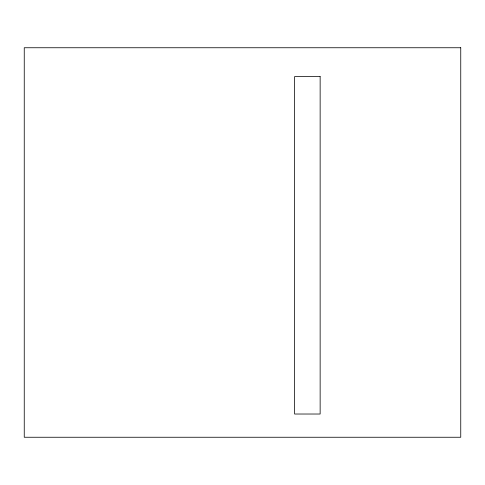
<?xml version="1.0" encoding="UTF-8"?>
<svg xmlns="http://www.w3.org/2000/svg" width="485" height="485" viewBox="0 0 485 485"><rect width="100%" height="100%" fill="white"/><g stroke="black" fill="none" stroke-linecap="round" stroke-linejoin="round"><path stroke-width="0.73" d="M460.75 47.748L24.25 47.748L24.25 437.252L460.75 437.252L460.75 47.748M320.142 76.588L294.607 76.588L294.607 414.02L320.142 414.02L320.142 76.588"/></g></svg>
